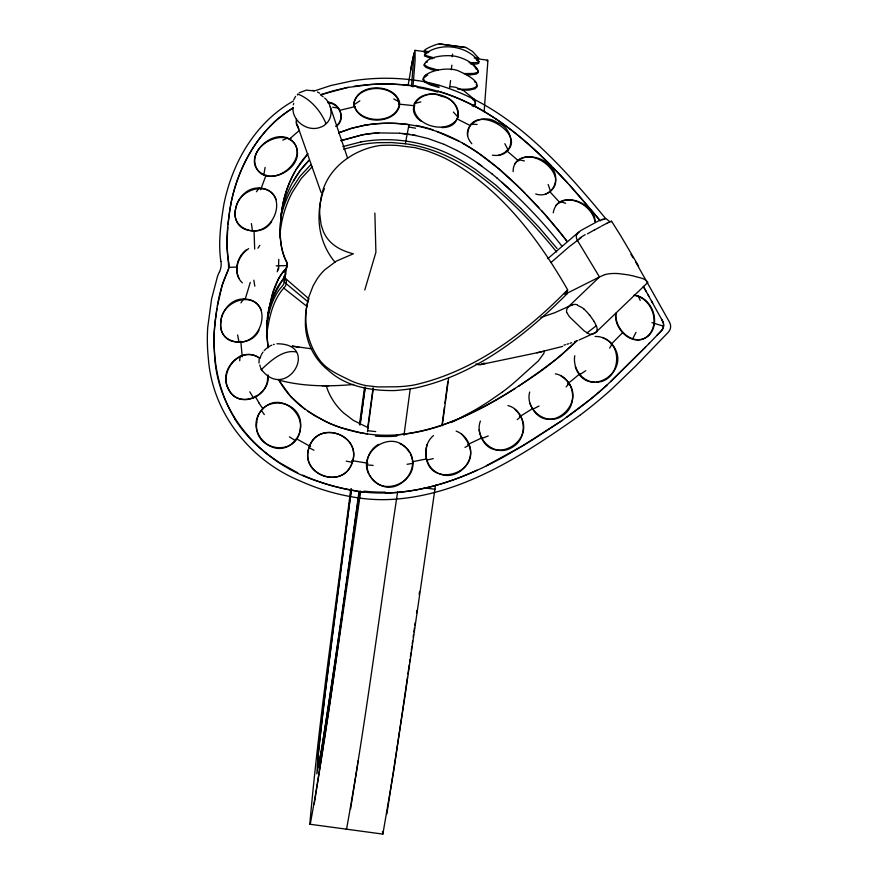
<?xml version="1.0" encoding="UTF-8"?>
<svg xmlns="http://www.w3.org/2000/svg" width="878" height="878" viewBox="0 0 878 878"><rect width="100%" height="100%" fill="white"/><g stroke="black" fill="none" stroke-linecap="round" stroke-linejoin="round"><path stroke-width="1.32" d="M297.412 95.011L297.697 94.045C309.605 98.501 319.373 109.388 324.794 120.901C328.152 125.225 321.194 127.047 317.99 128.023C305.753 130.877 292.144 120.319 292.945 107.533M393.959 769.38L382.863 834.1L309.791 824.222C319.57 713.397 336.395 603.252 350.256 492.865L350.783 488.903M382.446 831.477L382.863 834.1M368.87 473.516C364.03 463.211 368.573 449.843 378.484 444.367M616.093 313.248C613.81 329.974 635.584 349.093 649.522 334.672C661.002 321.502 651.619 297.247 634.3 295.184M254.071 231.276L254.675 249.034M399.995 443.653C430.736 458.996 398.886 503.851 373.995 480.705C349.016 457.153 392.675 423.372 409.642 452.752M267.603 376.914C268.833 397.964 236.193 409.335 227.819 387.889C218.37 369.506 241.768 344.845 259.614 358.246M553.228 212.805C557.31 188.847 593.956 201.457 595.174 221.212M239.727 360.792L240.001 356.227M574.761 355.733C572.555 368.025 581.73 381.645 594.636 382.226M279.643 237.543L280.477 229.41M227.786 227.04L226.963 244.688L228.104 259.493A36.876 34.846 10.6 0 0 228.291 260.426L228.675 268.569L222.233 285.021L217.426 305.906M412.934 86.944L415.096 60.373L415.053 50.342L412.748 58.574L408.04 85.737M484.14 111.747L487.894 60.801L487.674 60.176L476.919 58.716M228.006 224.527L229.465 211.993A181.12 171.254 9.7 0 1 230.727 204.541A188.474 178.201 9.7 0 1 238.212 177.828C245.884 157.184 257.671 137.857 273.749 122.7M267.417 318.264C268.328 301.692 278.183 288.291 285.46 274.605A7.913 7.485 9.7 0 0 285.076 271.587M411.486 86.34L414.12 52.91L410.564 70.394M259.153 358.981L258.977 363.053M386.847 814.027L404.813 697.308L435.51 485.194M296.347 119.298L296.479 123.974L298.498 128.034M452.236 56.73L452.554 54.14M451.292 69.768L451.874 65.126M449.646 87.866L450.579 80.546M351.376 489.156L325.343 691.392L318.275 752.874L316.837 773.88L321.502 750.361L334.65 664.844A712.848 8.506 -82.3 0 0 336.779 650.532L359.881 491.823M410.18 389.108L403.99 435.301M359.442 424.711L364.546 387.286M367.498 431.724L372.963 390.973A426.642 5.092 -82.3 0 0 373.326 388.241M442.249 425.72L445.585 400.807A426.642 5.092 -82.3 0 0 448.658 377.683M266.769 333.849C269.25 317.309 272.806 299.672 284.626 287.139A8.154 7.704 9.7 0 0 285.8 279.489M360.035 424.82L365.127 387.527M359.354 491.79C343.243 602.626 330.402 714.077 310.241 824.266L309.791 824.222M414.855 625.246L415.228 622.568M416.545 613.195L416.918 610.517M419.168 594.461L419.541 591.783M410.388 656.854L410.948 652.903M411.321 650.269L411.881 646.318M412.254 643.684L412.627 641.05M413.176 637.099L413.549 634.465M413.922 631.831L414.482 627.88M268.086 314.609L267.878 316.124A123.908 117.158 9.7 0 0 268.251 347.809M360.737 491.109L330.545 698.603L314.236 804.193M397.602 492.13C380.47 604.437 366.741 717.381 346.547 829.183L346.097 829.15M407.546 676.718L394.123 768.228M407.93 674.063L409.258 664.789M409.631 662.133L410.015 659.488M266.539 323.642L266.89 321.359M268.141 314.225L268.745 310.439M343.474 149.205L361.308 144.596A130.789 123.666 9.7 0 1 377.694 142.675L391.731 142.565L405.318 143.751L409.016 124.632M266.594 323.258L266.824 321.732M357.807 763.3L358.202 760.688M357.653 764.464L350.541 809.11M216.998 308.397L215.176 320.876A181.142 171.276 9.7 0 0 214.671 325.892A188.474 178.201 9.7 0 0 214.792 356.183C216.877 378.166 223.275 399.951 234.876 418.839M268.877 309.693L267.186 323.071A128.287 121.296 9.7 0 0 267.208 338.502L268.009 346.206M286.458 261.754A8.363 7.836 21.7 0 1 287.007 265.562L284.209 282.036A8.473 8.012 9.7 0 1 282.529 285.866C273.826 295.03 270.073 307.574 267.329 319.614M308.749 299.222L308.167 301.011A61.734 40.794 71 0 0 305.423 320.108C304.567 339.556 313.172 358.433 328.46 370.461C346.173 386.814 371.734 390.951 395.034 390.545A105.305 47.95 -4.8 0 0 414.449 388.219C474.087 375.532 524.627 336.307 566.903 293.954L567.616 289.762C537.698 237.642 499.143 186.356 444.795 158.15A112.439 57.696 20.5 0 0 426.653 150.764L414.987 147.636L397.943 145.518A61.548 28.316 4.3 0 0 379.614 145.539C351.705 149.798 324.432 170.178 320.821 199.877A61.043 40.52 -55.6 0 0 319.746 214.078L321.128 224.823L323.4 231.616A46.655 38.862 -51.3 0 0 328.602 239.99C334.891 247.398 344.121 251.525 353.384 253.786L336.34 261.106L324.684 269.864A46.655 38.862 -51.3 0 0 317.21 278.776L313.117 285.833L308.88 296.808A61.043 44.646 -70.5 0 0 305.994 312.733C304.732 329.48 309.879 346.722 319.779 360.232C327.044 369.945 338.447 374.489 348.862 379.768A61.548 55.896 14.2 0 0 366.4 385.651L377.825 386.935L395.671 386.803A112.439 103.33 -21.9 0 0 415.031 384.805C474.57 371.131 525.615 332.784 567.616 289.762M263.839 174.667C239.398 162.397 267.713 129.648 287.6 138.022C312.349 150.379 283.792 183.721 263.839 174.667L265.112 167.413M267.373 318.484L268.317 313.534M268.8 310.066L272.828 292.802L278.688 278.524M529.697 392.005C524.605 410.278 547.718 427.312 563.127 415.25C578.821 404.956 574.289 377.178 555.357 373.83M269.217 307.794C271.917 294.185 275.582 279.786 285.339 269.414A8.462 8.012 10.3 0 0 287.04 265.573L276.208 265.891M266.528 323.543L267.121 320.58M245.138 299.354L250.296 282.376M268.964 310.614C271.719 299.244 275.472 287.468 283.737 278.82A8.462 8.012 10.3 0 0 285.438 274.979M293.34 104.767L293.713 103.417M260.042 358.443L260.283 357.544M308.946 447.67C299.376 475.294 343.408 490.495 352.276 462.311C361.988 434.676 318.077 419.135 309.089 447.473C299.354 475.152 343.572 490.407 352.418 462.113C362.01 434.445 317.693 419.519 308.946 447.67L313.973 450.238M438.144 70.108L428.431 67.31L424.491 65.005C426.28 55.27 450.568 54.249 458.206 57.004C464.824 58.683 477.906 64.917 477.917 72.248L473.736 73.445L463.847 73.587M414.372 103.571C409.949 125.389 448.592 136.507 458.053 117.18C461.85 95.614 424.25 84.837 414.372 103.571L420.847 101.914M480.398 421.056C473.582 438.912 495.203 457.976 511.775 447.55C528.622 438.89 526.581 410.619 507.956 405.537M278.205 269.952L278.809 267.9M364.787 289.97L375.905 252.326L374.873 213.08M322.687 193.379L321.578 197.067A61.734 44.877 85.5 0 0 319.032 218.282C319.142 234.185 324.772 249.956 334.99 262.171M260.689 189.692L266.089 175.073M434.423 58.003L425.007 55.292L424.557 54.26C440.295 41.76 467.14 45.469 479.015 61.647L478.422 62.536L469.006 62.689M427.004 444.608C416.556 497.036 496.926 472.759 461.729 434.226M260.415 357.094L261.084 355.349M323.06 192.15L324.41 188.627M277.185 271.774L278.513 267.625L278.776 259.317M487.092 61.109L487.674 60.176M293.746 99.73L295.601 96.35M458.316 46.479L466.02 47.522L472.496 51.407L478.664 58.167L474.208 58.014M219.533 271.576L218.743 273.365A68.221 64.511 9.7 0 0 217.503 276.372L211.587 298.97L207.735 327.274A201.94 190.943 9.7 0 0 208.36 358.454C212.256 412.737 249.923 460.094 299.563 480.716A203.279 192.205 9.7 0 0 341.081 494.665A207.054 195.783 9.7 0 0 362.713 498.474A159.511 150.818 9.7 0 0 390.106 499.494C461.257 495.938 523.156 455.221 579.689 415.459M632.643 338.875L636.023 332.345M261.49 354.503L261.94 353.68M294.997 171.484L293.669 173.877A123.908 117.158 9.7 0 0 281.64 211.708C279.731 227.139 278.842 243.568 284.812 258.242A32.135 30.379 9.8 0 0 285.679 260.009L285.899 260.448A11.59 10.953 10.1 0 1 287.38 265.573M293.493 180.945A98.149 92.805 9.7 0 1 309.177 160.213L299.958 170.815L292.067 183.282A123.908 117.158 9.7 0 0 280.806 216.043M638.657 266.188L620.57 235.502L611.582 221.256L611.121 221.816M609.65 348.083L611.988 344.176C607.817 339.303 601.573 336.153 595.086 336.472M295.996 169.75L308.002 153.694M576.989 234.053L580.435 230.826A46.216 43.702 9.7 0 1 581.499 230.157L598.664 220.817L604.514 219.105M240.978 302.877L243.491 299.014C273.102 298.937 263.916 342.749 238.981 342.102C209.579 342.255 218.831 298.86 243.491 299.014M478.664 58.167L477.358 58.332M257.934 248.2L259.833 245.346M262.434 352.879L262.961 352.1M261.414 410.454C242.965 431.877 276.372 463.463 295.096 440.394C313.863 419.025 280.236 387.319 261.414 410.454L264.333 414.57M259.043 330.172C250.888 349.093 217.195 344.802 220.861 322.028C220.872 302.394 252.096 289.531 261.172 309.879M514.727 163.977C531.322 140.853 575.77 180.55 545.293 194.225M337.185 125.73C346.031 117.652 339.193 103.341 327.944 102.759M256.42 191.744L259.208 188.024C288.664 189.396 277.053 232.571 252.447 230.793C223.199 229.498 234.854 186.762 259.208 188.024M492.371 155.176C515.924 158.731 516.11 128.726 497.047 122.492C482.45 111.934 457.076 126.52 471.826 143.751M424.524 63.831L423.876 65.159L425.819 67.288L431.614 69.658L435.751 70.361M271.631 221.574C260.964 239.683 228.763 229.685 235.886 207.779C238.783 189.505 268.536 179.738 276.175 199.657M284.626 270.226L285.569 269.118A8.198 7.77 20.5 0 0 287.007 265.562M307.399 154.374C298.037 164.559 291.222 176.895 286.711 189.922A128.287 121.296 9.7 0 0 282.716 204.815C279.775 223.583 277.667 244.205 286.524 261.732M566.08 386.902L569.218 383.456M555.807 205.397C568.79 192.348 592.123 205.243 594.944 221.53M264.146 350.629L266.177 348.632M284.691 270.15L283.001 272.059A48.488 45.843 9.6 0 0 278.699 278.535M648.952 343.66L658.094 334.2M659.202 333.047L661.65 330.468A9.197 8.692 9.7 0 0 662.978 321.919L662.319 320.613M289.444 139.69L291.013 138.065M656.909 335.418L660.662 331.533M649.391 343.199L610.693 381.678M645.637 347.095L606.896 385.157A447.571 423.196 9.7 0 1 574.925 411.299L566.551 417.412M622.326 332.949L611.187 344.231M326.023 123.897C333.629 117.136 332.093 104.306 324.662 98.007M576.561 341.037L563.007 353.428A344.878 326.089 9.7 0 1 538.236 373.029L518.525 386.353M576.1 341.487L564.356 352.243A354.317 335.012 9.7 0 1 556.487 358.981C509.602 394.474 456.867 429.166 396.834 434.884M433.523 435.543C421.528 445.256 423.767 466.668 438.012 473.099M540.914 317.441L554.731 312.733L568.681 306.466L599.476 276.976L604.986 274.562M473.308 106.622C476.809 104.921 475.755 101.102 472.825 99.565M547.773 258.67L578.767 232.033M310.977 164.537L299.969 176.269L290.859 190.328A123.908 117.158 9.7 0 0 280.631 217.985M312.14 166.842L301.319 178.377L292.363 192.216A121.877 115.237 9.7 0 0 280.532 229.421M551.099 262.456L569.207 246.685L581.313 237.576M596.261 325.771L586.888 333.025M579.085 340.038L595.767 332.422L647.305 282.979A6.267 2.041 7.5 0 0 647.81 282.321C644.99 277.986 638.471 277.657 633.85 276.087A44.152 14.366 7.5 0 0 627.54 274.77L618.452 273.585A21.665 7.046 7.5 0 0 605.052 274.594M607.071 384.981L603.054 388.581A426.423 403.189 9.7 0 1 590.038 399.589L562.052 420.573L532.716 439.724A795.896 752.534 9.7 0 1 517.669 448.735C465.702 480.343 402.684 503.566 341.575 488.113A196.87 186.147 9.7 0 1 318.626 481.517C261.918 464.1 215.845 412.792 214.451 352.012A188.968 178.662 9.7 0 1 214.265 331.73C216.12 311.328 218.567 290.223 227.643 271.576A16.484 15.563 27.5 0 0 228.851 267.318L237.005 267.077M535.712 193.994C553.579 199.778 563.007 175.457 548.871 165.097C539.476 153.661 512.741 152.662 513.136 171.649M335.615 126.421C346.031 119.101 340.115 102.605 327.79 102.21M517.296 419.574L520.961 416.501M457.548 88.985C483.207 90.972 483.613 81.786 457.197 70.372C438.374 64.566 403.123 80.03 439.263 85.956M246.597 249.659C236.445 256.903 232.472 273.738 242.372 282.859M248.683 248.617C239.2 254.796 233.68 267.944 239.079 278.513M266.912 348.028L270.161 345.965M502.446 392.016L487.97 402.014A355.195 335.846 9.7 0 1 473.297 410.992L454.793 420.825M562.315 420.397L522.937 445.64L486.357 465.724M472.276 105.909L475.152 104.262L475.426 101.266L474.076 99.181L464.144 91.027M353.966 104.767C355.327 83.037 394.002 82.389 399.556 102.177C398.733 124.325 358.937 125.06 353.966 104.767L359.848 100.849M601.792 219.522L606.182 218.743L609.903 221.827M579.93 374.544L585.791 370.692M533.001 408.347L519.381 416.852M425.226 51.275C420.441 50.397 437.946 43.34 439.351 43.911L466.02 47.522M425.051 77.001L426.291 76.243M515.156 388.471L504.971 394.672A565.542 534.735 9.7 0 1 484.162 406.437L460.434 418.082L442.644 425.117A197.715 186.948 9.7 0 1 429.924 429.09C409.302 434.72 387.527 437.024 366.313 433.754M299.168 92.838L306.29 90.138L314.543 90.906L312.612 90.379M293.318 107.862C265.99 124.281 246.992 151.96 236.797 181.757A188.968 178.662 9.7 0 0 231.397 201.281C227.962 220.982 225.053 241.428 228.478 261.337M424.14 77.143L422.768 79.229L424.612 82.005L430.33 84.925L439.044 87.537M587.459 233.844L594.735 229.751M293.428 101.003C264.838 116.917 244.117 144.398 232.516 174.623A201.962 190.954 9.7 0 0 223.846 204.541C220.828 223.242 218.062 242.526 220.872 261.424M464.978 447.396L469.412 445.014C467.294 438.726 462.41 433.403 456.154 431.098M601.452 226.118L606.994 223.231M532.902 409.181L539.048 406.042M568.681 306.466L572.467 304.962M482.274 437.65L467.678 444.586M426.631 53.525L424.634 54.359M451.029 422.581L453.86 421.275M564.741 294.393L599.476 276.976L577.362 240.32M476.908 470.213C448.186 483.449 417.094 492.525 385.299 493.041M282.793 140.14L287.6 138.022M271.028 345.537L271.829 345.186M338.688 132.797L352.616 127.99L363.777 125.466A132.984 125.741 9.7 0 1 380.437 123.513C410.75 121.603 441.261 129.977 467.085 145.814A197.715 186.948 9.7 0 1 478.356 153.046L498.649 168.642L518.36 186.674M338.557 132.83L350.86 128.484L364.447 125.345M481.967 438.473L488.267 435.916M577.592 340.609L574.596 341.707M340.971 140.656L362.164 134.872A132.984 125.741 9.7 0 1 378.824 132.918L399.699 133.226M341.169 140.568L362.416 134.817A133.105 125.85 9.7 0 1 378.835 132.918M315.323 90.632L330.776 85.55L352.056 80.908A205.287 194.104 9.7 0 1 417.577 80.611M320.371 94.879L332.916 90.862L348.379 87.317M320.777 94.758L347.15 87.548L370.746 84.507A196.87 186.147 9.7 0 1 394.595 84.244L400.445 84.595M342.837 146.604L360.957 141.918M570.074 343.254L571.589 342.749M479.015 61.647L476.963 60.341M567.045 344.22L568.56 343.748M273.475 344.593L274.309 344.341M563.994 345.142L565.52 344.692M339.424 110.408L355.272 106.567M562.633 346.404L536.974 352.813M476.502 59.528L478.444 59.792L476.249 59.506M481.331 364.436L542.044 351.705M480.475 364.633L485.962 363.349M426.829 460.083L433.282 458.612M426.071 459.007L412.342 461.795M427.816 75.069L425.27 75.42M498.32 155.428C540.058 141.007 469.115 95.208 467.557 135.728M407.118 464.297L412.605 463.397M470.806 64.061L476.71 63.995L478.795 63.26L478.345 62.206M427.388 52.515L424.195 52.087L425.929 52.68M276.899 343.792C321.48 343.463 286.601 402.673 261.315 369.408M441.48 127.562C465.164 128.188 461.411 99.082 441.425 96.317C424.864 87.635 401.224 107.017 420.913 121.153M596.349 382.237C619.44 381.754 624.423 345.526 603.032 337.876M353.647 384.476C328.493 386.737 302.669 386.616 278.15 379.922M425.556 54.919L424.326 55.885L432.272 58.848M462.399 90.083L468.863 90.149L474.943 88.821L477.226 86.604L476.271 84.211M321.985 385.76L328.954 385.793M470.926 124.149L477.149 124.446M427.081 52.482L428.442 52.548M426.291 61.987L427.421 62.042M466.042 74.465L470.136 74.882L476.15 74.103L478.334 72.534L477.95 71.063M398.469 104.065L414.844 105.788M311.701 348.829L292.198 346.075L299.146 347.447L296.951 347.008M401.619 84.683L396.044 84.321A194.729 184.117 9.7 0 0 353.604 86.417M401.356 84.672L406.273 85.089M366.938 464.901L373.128 465.406M402.695 84.771L409.324 85.407M399.688 133.215L416.029 135.497M403.77 124.039L400.906 123.787A136.617 129.264 9.8 0 0 364.436 125.269M439.219 43.9L457.987 46.446M402.113 133.445L402.914 133.522M406.679 85.133L408.007 85.265M404.528 124.116L406.13 124.281M408.599 85.32L417.269 86.406M403.715 133.61L409.971 134.4M409.763 85.451C491.504 95.493 550.495 161.047 600.278 220.85M406.624 124.336L408.533 124.566M364.019 492.031L358.828 491.34M367.915 463.244L351.672 460.566M415.053 50.342L428.508 52.164M450.162 86.538L455.693 87.284L463.288 90.555M424.272 487.817L435.038 489.276M332.663 107.259L338.721 108.104M405.318 143.751C425.863 146.516 445.508 154.276 463.277 164.801A195.827 185.159 9.7 0 1 474.427 171.956C505.64 194.301 532.562 222.255 556.652 252.008M367.377 433.919L360.342 432.733M365.511 433.633L362.329 433.095M357.412 491.12L342.991 488.431A194.74 184.117 9.7 0 1 302.581 475.108M633.971 295.315C651.827 297.719 661.057 323.488 647.81 336.142C633.137 348.127 613.623 329.469 615.665 313.424M360.737 432.799L340.521 427.542A132.984 125.741 9.7 0 1 324.948 421.22L307.75 411.266M413 134.916L427.948 138.494L444.29 144.409M346.228 461.137L352.276 462.311M428.903 51.868L424.206 50.792M475.459 68.55L476.622 68.802M518.58 159.675L524.385 160.948M427.213 51.539L428.541 51.835M439.033 85.254C509.427 106.271 560.23 163.736 605.557 218.435M651.915 322.654L663.538 326.199A9.175 8.67 9.7 0 1 661.419 330.721A35.263 33.342 9.7 0 1 660.772 331.434M438.067 91.125C482.384 104.087 519.403 133.665 551.34 166.041M439.966 473.944C456.999 481.045 475.722 462.047 469.412 445.014M560.164 201.523L565.662 203.312M577.505 305.314L582.081 307.596A13.894 6.563 49.8 0 1 583.76 308.869M474.46 81.83L475.591 82.247M436.673 131.415L458.953 141.237M296.084 351.913C282.738 349.378 270.215 361.242 261.271 369.66L262.017 370.648M368.453 427.849L353.373 420.386L343.441 412.814A64.083 60.593 9.7 0 1 327.878 390.458L326.089 385.508M444.279 144.409L457.197 150.566M474.076 99.181L471.629 97.941M457.339 119.024L469.873 125.367M310.625 446.65L296.325 438.715M475.92 363.865L477.511 364.502A6.025 5.696 9.7 0 0 478.762 364.721A7.715 7.298 9.7 0 0 484.041 362.987M297.774 472.847L279.259 462.53L266.33 453.399M317.452 92.025L319.68 93.222M258.22 357.225C239.2 346.064 218.172 372.349 229.037 389.898C239.782 410.213 270.841 395.605 268.075 374.862M457.186 150.566L465.483 155.219A197.693 186.926 9.7 0 1 476.776 162.463L492.163 174.009M393.783 98.918L399.556 102.177M462.519 143.18C485.995 156.262 506.189 174.327 525.055 193.303M289.4 436.849L295.096 440.394M561.053 376.003C595.547 398.502 545.392 443.555 529.851 403.079M321.578 95.625L323.181 96.756M476.754 162.441L481.967 166.151M475.547 169.498L495.829 185.104L520.819 208.327M305.094 409.367L290.541 396.329L279.38 380.909M283.748 288.083L307.201 306.62M506.31 150.368L518.602 160.937M492.108 173.965L497.102 178.102M583.76 308.88L584.287 309.341A21.807 10.141 49.8 0 1 589.61 315.279M307.882 301.725L284.209 282.036A8.363 7.913 9.7 0 0 284.033 279.16M497.036 178.047L511.391 190.932M284.033 276.098L285.054 278.096L308.836 298.75M501.887 182.251C523.694 201.896 544.173 223.144 562.096 246.422M515.156 409.587C545.227 438.693 486.84 472.77 479.136 429.869M519.117 187.409L519.875 188.155M520.632 188.891L522.136 190.383M522.882 191.13L545.721 215.231L564.466 238.015A333.75 315.564 9.7 0 1 566.727 241.022M520.841 208.36L539.344 227.709L557.047 248.518M526.46 194.718L538.894 207.702M553.184 167.907L567.66 182.986M549.847 191.722L559.988 202.719M472.397 64.27L478.565 70.931M569.438 184.896L599.981 220.477M453.366 112.044L458.053 117.18M541.594 210.643L557.19 228.741M589.764 315.202L594.11 321.414M611.988 344.176C634.048 370.615 587.25 401.268 575.244 366.806M369.803 475.338C382.534 500.098 423.108 479.432 410.564 454.574M630.931 254.4L633.049 257.781M298.75 128.978L296.632 124.522L296.314 121.383M259.12 403.035L255.092 396.176M249.758 391.818L253.479 397.91M635.837 262.313L669.651 322.445A9.285 8.769 9.7 0 1 668.388 332.158L635.354 366.367L612.482 388.405A460.259 435.181 9.7 0 1 579.678 415.448M565.586 291.672L566.903 293.954M278.589 379.483L280.532 382.907A86.22 81.522 9.7 0 0 291.287 397.119A97.151 91.861 9.7 0 0 301.571 406.635L314.829 415.81L329.261 423.196A137.319 129.856 9.7 0 0 360.342 432.766M643.3 286.338L646.46 291.957M643.706 287.04L662.144 320.294M285.054 278.096L285.789 279.544M647.723 294.207L648.974 296.457M661.584 319.296L662.056 320.141M651.476 300.967L652.716 303.217M504.839 143.707L508.132 150.028M261.106 368.979L260.568 367.662M638.284 295.93L640.216 300.386M321.019 192.359L297.247 124.885M347.622 158.205L330.26 106.787M548.157 184.479L550.528 191.283M566.705 312.414L569.196 316.442A46.216 43.702 9.7 0 0 570.052 317.364L584.199 330.951L589.401 334.167A7.057 6.673 9.7 0 0 595.668 332.334M260.261 366.774L259.833 364.941M237.62 334.946L238.981 342.102M253.852 280.17L254.807 286.162M251.393 223.583L252.447 230.793M242.229 356.797L240.791 341.246M566.628 312.425A6.739 6.376 9.7 0 1 568.746 306.543M595.756 332.422A7.748 3.391 50.1 0 0 596.941 331.675L597.15 328.778A15.486 6.739 50.5 0 0 596.305 325.782M577.45 240.265A6.739 6.376 9.7 0 1 576.923 234.02M579.206 238.531A23.015 1.997 -26.8 0 1 585.187 234.667M594.45 229.992A21.807 0.593 -28.9 0 1 600.508 226.711M606.522 223.539A18.295 0.999 -29.9 0 1 609.508 222.068M610.177 221.651A15.486 0.999 -30.9 0 1 611.406 221.212M594.044 321.414A18.295 8.045 50.3 0 1 596.206 325.749M572.335 304.798A23.333 10.602 48.6 0 1 577.208 304.71M220.949 261.414A19.832 18.756 9.7 0 1 219.61 271.609M417.577 80.556A157.886 149.282 9.7 0 1 439.022 85.265M365.226 387.165A327.066 3.907 -82.3 0 0 364.129 395.177A332.444 3.962 -82.3 0 0 360.101 424.743M341.509 564.247A332.444 3.962 -82.3 0 1 351.409 489.233M317.627 764.112A332.455 3.962 -82.3 0 0 338.48 637.428A334.957 3.995 -82.3 0 0 356.292 511.248A327.066 3.907 -82.3 0 0 359.025 491.417M341.542 564.027A332.455 3.962 -82.3 0 0 324.509 699.184A334.957 3.995 -82.3 0 0 317.99 758.592A327.066 3.907 -82.3 0 0 317.595 764.354M373.04 388.021A332.444 3.962 -82.3 0 1 367.63 428.277M447.78 381.919A332.444 3.962 -82.3 0 1 444.937 403.189M444.4 407.205A332.444 3.962 -82.3 0 1 442.062 424.645M228.51 261.337A21.566 20.392 9.9 0 1 229.092 267.329M663.538 326.199A9.175 8.681 9.7 0 0 662.66 321.282A35.471 33.54 9.7 0 0 662.21 320.415M285.076 271.796A8.363 7.836 21.7 0 1 285.394 274.979M360.957 141.918A132.984 125.741 9.7 0 1 377.628 139.964C407.941 138.055 438.44 146.428 464.275 162.265A197.715 186.948 9.7 0 1 475.547 169.498M544.173 350.783A8.857 8.374 9.7 0 1 543.822 353.45L538.455 360.792L515.759 381.217A233.054 220.356 9.7 0 1 511.962 384.487A212.147 200.579 9.7 0 1 502.446 392.016M266.517 336.34A121.877 115.237 9.7 0 1 266.813 333.849M385.266 492.13A158.622 149.809 9.6 0 1 364.107 491.131M266.418 453.3A135.234 127.87 9.7 0 1 234.711 418.927M273.618 122.569A135.245 127.881 9.7 0 1 292.165 108.51M417.094 87.438A161.278 150.588 10 0 1 437.76 92.124M557.179 228.741A345.065 326.265 9.7 0 1 566.925 241.285M416.128 125.411A132.337 125.159 9.7 0 1 432.931 129.779M408.698 127.08A113.69 105.667 10.1 0 1 415.579 128.21M375.696 431.559A114.568 103.494 9.2 0 1 367.849 430.659M396.955 436.092A133.302 127.595 10.6 0 1 375.4 436.136M290.881 137.934A112.68 106.545 9.7 0 1 299.497 130.504M262.972 408.698A113.185 107.017 9.7 0 1 259.01 403.101M579.809 373.787A396.187 374.61 9.7 0 1 567.484 383.895M297.433 152.234C298.729 174.042 257.55 188.891 254.708 161.475C253.797 139.865 294.569 125.027 297.433 152.234M256.705 422.537C252.688 451.424 297.927 458.195 300.364 428.201C304.567 399.281 259.262 392.554 256.705 422.537M353.966 102.43C354.602 124.413 394.112 126.136 399.534 105.953C398.557 84.211 359.75 82.565 353.966 102.43"/></g></svg>
